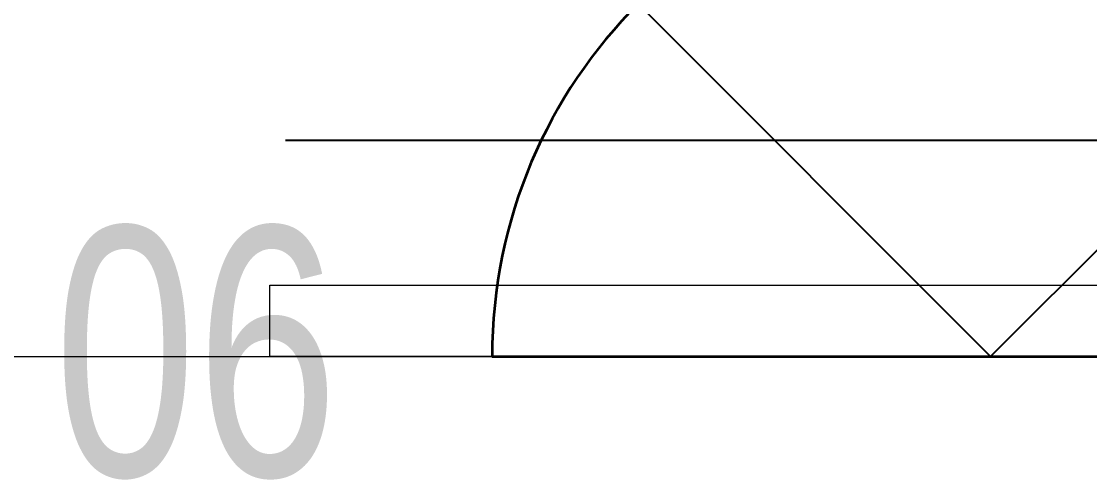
# Model space of a CAD drawing. Header units: inches. Extents: x -12418 to 57169, y -29325 to 19878.
# Drawn here: x 16836.1 to 17211.1, y -10310.7 to -10149.9 of the extents above; entities that cross this region are included whole.
import ezdxf
from ezdxf.enums import TextEntityAlignment as Align

# ---------------------------------------------------------------- set-up
doc = ezdxf.new("R2010")
doc.units = ezdxf.units.IN
doc.header["$LTSCALE"] = 25
doc.header["$MEASUREMENT"] = 0
doc.linetypes.add('DASHDOT', pattern=[25.4, 12.7, -6.35, 0, -6.35])
doc.layers.get('0').update_dxf_attribs({"color": 8})
doc.layers.get('Defpoints').update_dxf_attribs({"color": 8})
for name, color, linetype, lineweight in [('00-Ground Floor$0$72_EGR_EQP_TAG', 142, 'Continuous', 5), ('00-Ground Floor$0$LOADING', 253, 'Continuous', 5), ('00-Ground Floor$0$Walls', 251, 'Continuous', 5), ('E-LITE-CLNG-CNDT', 6, 'DASHDOT', 35), ('E-LITE-EXIT-NUMB', 6, 'Continuous', 25), ('E-POWR-WALL', 4, 'Continuous', 35)]:
    doc.layers.add(name, color=color, linetype=linetype, lineweight=lineweight)
doc.styles.add('00-Ground Floor$0$X3G_ENTITY_257CFD', font='swisscl.ttf', dxfattribs={"height": 200})
doc.styles.add('DC_Simplex', font='SIMPLEX.shx', dxfattribs={"width": 0.7})

# ---------------------------------------------------------------- blocks, each defined once
blk = doc.blocks.new('00-Ground Floor')
at = {"layer": '00-Ground Floor$0$LOADING', "elevation": 0}
blk.add_lwpolyline([(17429.31, -10242.43), (17429.31, -10267.43), (16923.31, -10267.43), (16923.31, -10242.43), (17429.31, -10242.43)], dxfattribs=at)
at = {"layer": '00-Ground Floor$0$Walls'}
blk.add_line((14197.93, -10267.43, 0), (17697.72, -10267.43, 0), dxfattribs=at)
at = {"layer": '00-Ground Floor$0$72_EGR_EQP_TAG', "insert": (16897.43, -10221.94, 0), "char_height": 87.473, "attachment_point": 2, "style": '00-Ground Floor$0$X3G_ENTITY_257CFD'}
blk.add_mtext('06', dxfattribs=at)
blk = doc.blocks.new('*U43')
blk.add_lwpolyline([(0, -1.75, 1), (0, 1.75)], format="xyb", close=True)
at = {"layer": 'Defpoints'}
for p, q in [((2.4749, 2.4749), (0, 0)), ((0.7582, 2.4749), (0.7582, -2.4749)), ((2.4749, -2.4749), (0, 0))]:
    blk.add_line(p, q, dxfattribs=at)
at = {"layer": 'E-LITE-EXIT-NUMB', "style": 'DC_Simplex', "width": 0.7, "flags": 8}
blk.add_attdef('TYPE', text='', height=2, rotation=360, dxfattribs=at).set_placement((-2.682, 5.2383), align=Align.RIGHT)
blk.add_attdef('CIRCUIT', (2.682, 5.2383), '', height=2, rotation=360, dxfattribs=at)

msp = doc.modelspace()

# ---------------------------------------------------------------- block references
at = {"layer": 'E-LITE-CLNG-CNDT'}
msp.add_blockref('00-Ground Floor', (0, 0), dxfattribs=at)
at = {"layer": 'E-POWR-WALL', "xscale": 100, "yscale": 100, "zscale": 100, "rotation": 90.00000000000001}
msp.add_blockref('*U43', (17176.31, -10267.43, 0), dxfattribs=at)

doc.saveas('drawing.dxf')
